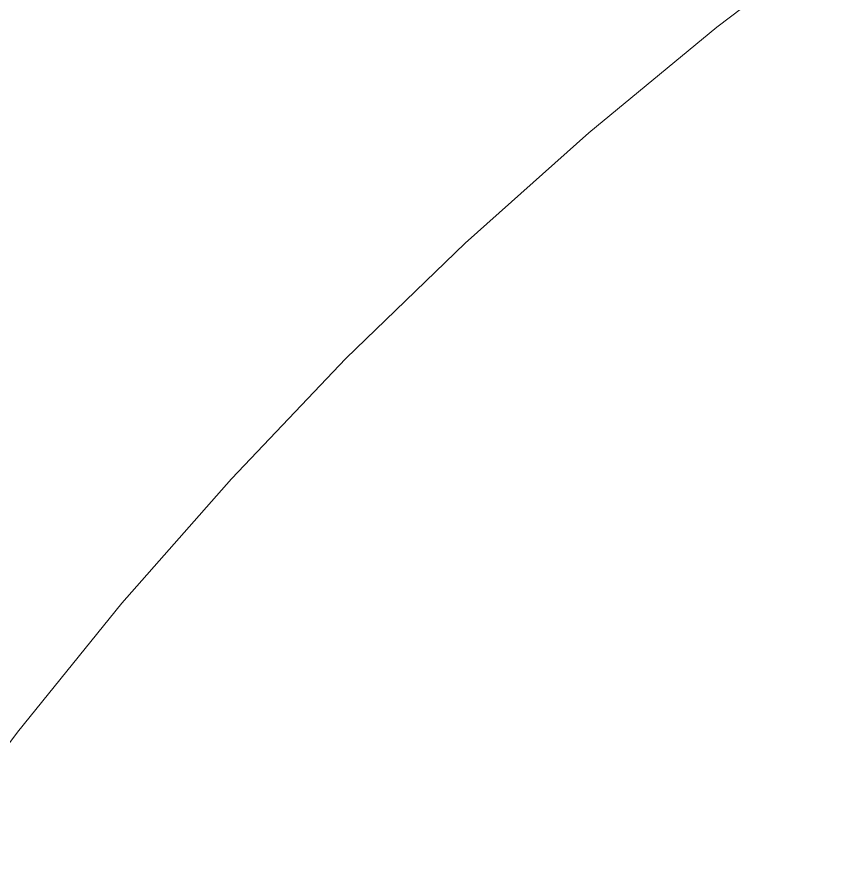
# Model space of a CAD drawing. Header units: millimetres. Extents: x 79795 to 317870, y -36033 to 97293.
# Drawn here: x 158669.4 to 158749.7, y 12538.5 to 12620.3 of the extents above; entities that cross this region are included whole.
import ezdxf

# ---------------------------------------------------------------- set-up
doc = ezdxf.new("R2010")
doc.units = ezdxf.units.MM
doc.header["$MEASUREMENT"] = 0
doc.layers.add('I-FURN', color=8, linetype='CONTINUOUS', lineweight=9)

msp = doc.modelspace()

# ---------------------------------------------------------------- linework, layer by layer
at = {"layer": 'I-FURN'}
for p, q in [((158749.693, 12628.973), (158736.949, 12619.3)), ((158736.949, 12619.3), (158724.602, 12609.126)), ((158724.602, 12609.126), (158712.671, 12598.467)), ((158712.671, 12598.467), (158701.176, 12587.338)), ((158701.176, 12587.338), (158690.136, 12575.759)), ((158690.136, 12575.759), (158679.567, 12563.748)), ((158679.567, 12563.748), (158669.487, 12551.324)), ((158669.487, 12551.324), (158659.913, 12538.506))]:
    msp.add_line(p, q, dxfattribs=at)

doc.saveas('drawing.dxf')
